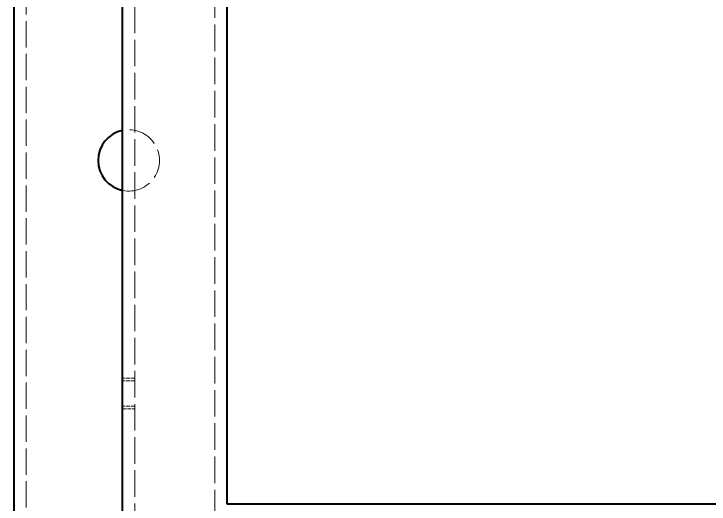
# Model space of a CAD drawing. Header units: millimetres. Extents: x 0 to 2378, y 0 to 1682.
# Drawn here: x 247.8 to 361, y 696.8 to 776.6 of the extents above; entities that cross this region are included whole.
import ezdxf

# ---------------------------------------------------------------- set-up
doc = ezdxf.new("R2010")
doc.units = ezdxf.units.MM
doc.header["$LTSCALE"] = 2
doc.linetypes.add('DASHED', pattern=[0.2067, 0.1654, -0.0413])
doc.layers.add('가려진 것(ISO)', color=2, linetype='DASHED', lineweight=18)
doc.layers.add('가시적인 것(ISO)', color=3, linetype='Continuous', lineweight=40)

msp = doc.modelspace()

# ---------------------------------------------------------------- linework, layer by layer
at = {"layer": '가려진 것(ISO)', "ltscale": 12.957587}
msp.add_line((249.7684, 664.0656), (249.7684, 985.4656), dxfattribs=at)
at = {"layer": '가려진 것(ISO)', "ltscale": 13.053281}
msp.add_line((267.4684, 681.7656), (267.4684, 967.7656), dxfattribs=at)
at = {"layer": '가려진 것(ISO)', "ltscale": 13.102725}
msp.add_line((280.4684, 694.7656), (280.4684, 954.7656), dxfattribs=at)
at = {"layer": '가려진 것(ISO)', "ltscale": 1.904597}
for p, q in [((267.4684, 717.2656), (265.4684, 717.2656)), ((267.4684, 716.8326), (265.4684, 716.8326)), ((267.4684, 712.6986), (265.4684, 712.6986)), ((265.4684, 712.2656), (267.4684, 712.2656))]:
    msp.add_line(p, q, dxfattribs=at)
at = {"layer": '가려진 것(ISO)', "ltscale": 14.289262}
msp.add_arc((266.4684, 752.7656), 5, 258.463041, 101.536959, dxfattribs=at)
at = {"layer": '가시적인 것(ISO)'}
for p, q in [((247.7684, 987.4656), (247.7684, 662.0656)), ((265.4684, 679.7656), (265.4684, 969.7656)), ((282.4684, 696.7656), (282.4684, 952.7656)), ((748.4684, 696.7656), (282.4684, 696.7656))]:
    msp.add_line(p, q, dxfattribs=at)
msp.add_arc((266.4684, 752.7656), 5, 101.536959, 258.463041, dxfattribs=at)

doc.saveas('drawing.dxf')
